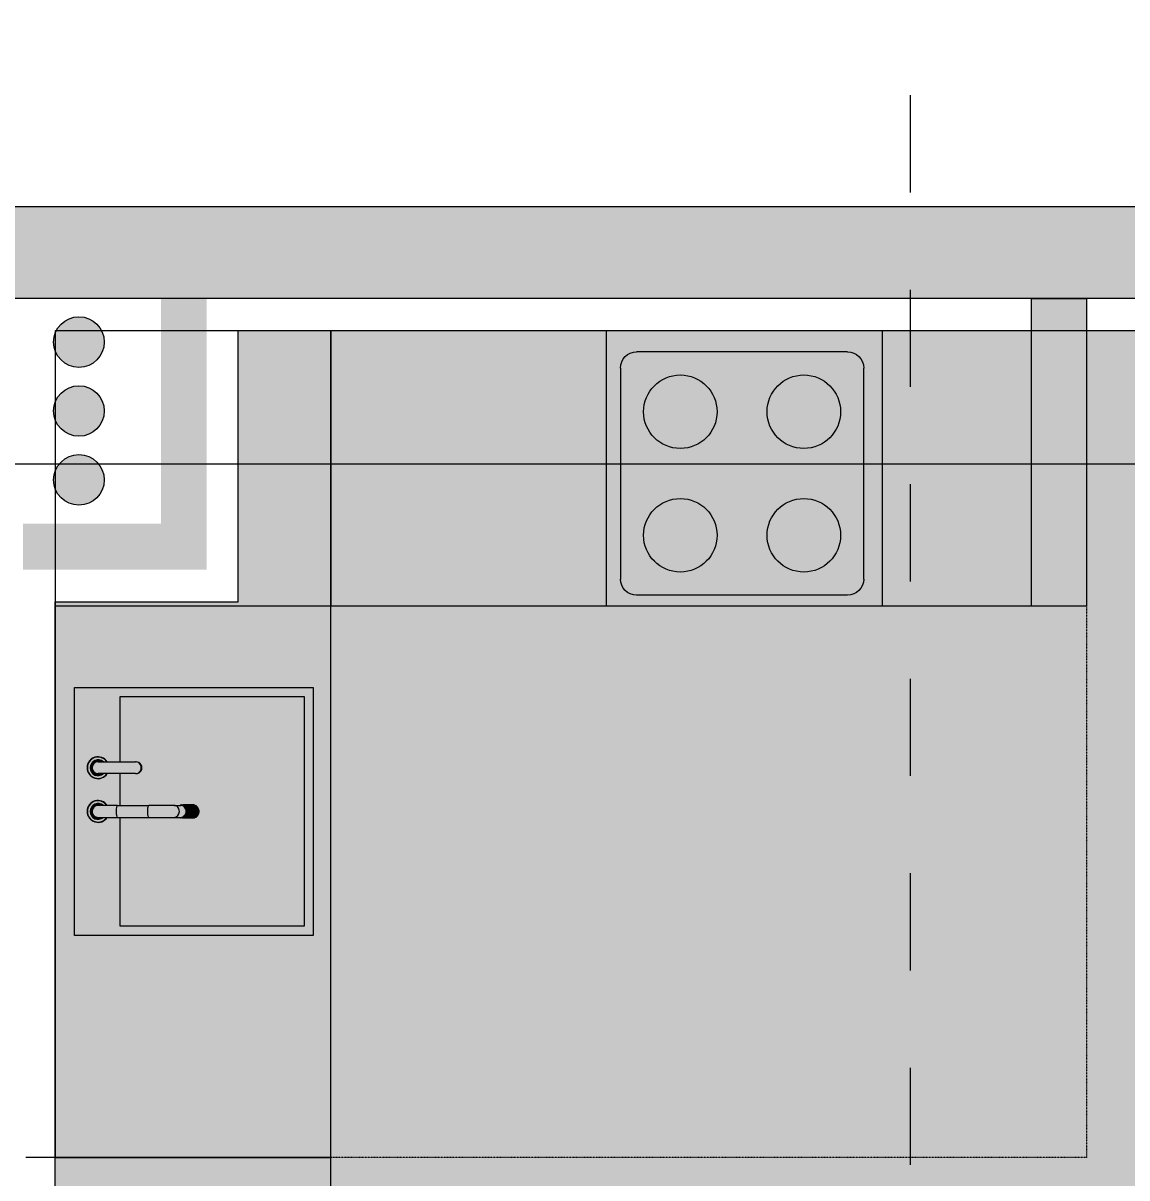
# Model space of a CAD drawing. Header units: millimetres. Extents: x 475206255 to 476720147, y 4620882299 to 4621447368.
# Drawn here: x 475243219 to 475245623, y 4621051872 to 4621054386 of the extents above; entities that cross this region are included whole.
import ezdxf

# ---------------------------------------------------------------- set-up
doc = ezdxf.new("R2010")
doc.units = ezdxf.units.MM
doc.header["$MEASUREMENT"] = 0
for name, pattern in [('ACAD_ISO02W100', [7.5, 6, -1.5]), ('dash fine 0_25', [0.5952, 0.2976, -0.2976]), ('Dashed', [423.333333, 211.666667, -211.666667])]:
    doc.linetypes.add(name, pattern=pattern)
for name, color, linetype, lineweight in [('2D Drafting - General_Pen_No__250_Pen_No__7_Pen_No__250', 7, 'Continuous', 0), ('2D Drafting - General_Pen_No__250_Pen_No__7_Pen_No__7', 7, 'Continuous', 0), ('G-Anno-Nplt_Pen_No__151', 151, 'Continuous', 0), ('G-Anno-Nplt_Pen_No__4', 7, 'Continuous', 0), ('New_--------AVEJI_MODZRAVI_Pen_No__7', 7, 'Continuous', 0), ('New_--------AVEJI_UDZRAVI_Pen_No__7', 7, 'Continuous', 0), ('New_0_Pen_No__7', 7, 'Continuous', 0), ('New_shenobebi_Pen_No__1', 1, 'Continuous', 0), ('shaxtebi da milebi_Pen_No__1_Pen_No__1_Pen_No__1', 1, 'Continuous', 0), ('shaxtebi da milebi_Pen_No__5_Pen_No__5_Pen_No__5', 5, 'Continuous', 0), ('zoma_Pen_No__142', 142, 'Continuous', 0), ('zoma_Pen_No__5_Pen_No__5', 5, 'Continuous', 0)]:
    doc.layers.add(name, color=color, linetype=linetype, lineweight=lineweight)
doc.layers.add('New_--aveji_Pen_No__251', color=7, linetype='Continuous', lineweight=0, true_color=0x656565)
doc.layers.add('shaxtebi da milebi_Pen_No__5_Pen_No__5_Pen_No__252', color=7, linetype='Continuous', lineweight=0, true_color=0x666666)
doc.layers.add('zoma', color=7, linetype='Continuous')
doc.styles.add('GENERATED_STYLE_2', font='arial.ttf')
doc.dimstyles.new('GENERATED_STYLE__3', dxfattribs={"dimtxt": 200, "dimasz": 64.421331, "dimexe": 0.18, "dimexo": 3, "dimgap": 0, "dimtad": 1, "dimtih": 1, "dimtoh": 1, "dimlfac": 0.001, "dimzin": 0, "dimdsep": 46, "dimtxsty": 'GENERATED_STYLE_2', "dimblk": 'ARROWHEAD_2', "dimblk1": 'ARROWHEAD_2', "dimblk2": 'ARROWHEAD_2', "dimcen": 0.09, "dimclrd": 142, "dimclre": 142, "dimclrt": 142, "dimadec": 0, "dimazin": 0, "dimtfac": 1, "dimtdec": 4, "dimtmove": 0, "dimatfit": 3, "dimfxl": 1, "dimtolj": 1, "dimtzin": 0, "dimarcsym": 0})
doc.dimstyles.new('GENERATED_STYLE__9', dxfattribs={"dimtxt": 200, "dimasz": 64.421331, "dimexe": 0.18, "dimexo": 3, "dimgap": 0, "dimtad": 1, "dimlfac": 0.001, "dimzin": 0, "dimdsep": 46, "dimtxsty": 'GENERATED_STYLE_2', "dimblk": 'ARROWHEAD_2', "dimblk1": 'ARROWHEAD_2', "dimblk2": 'ARROWHEAD_2', "dimcen": 0.09, "dimclrd": 142, "dimclre": 142, "dimclrt": 142, "dimadec": 0, "dimazin": 0, "dimtfac": 1, "dimtdec": 4, "dimtmove": 0, "dimatfit": 3, "dimfxl": 1, "dimtolj": 1, "dimtzin": 0, "dimarcsym": 0})

# ---------------------------------------------------------------- blocks, each defined once
blk = doc.blocks.new('*D1011', base_point=(475826095.8, 4621095193.2))
at = {"layer": 'zoma_Pen_No__142', "color": 142, "linetype": 'Continuous', "lineweight": 0, "transparency": 16777216}
for p, q in [((475298675.2, 4621061026.7), (475298675.2, 4621061068.1)), ((475298717.6, 4621061002.2), (475298632.8, 4621061051.2)), ((475298738.8, 4621061026.7), (475298611.6, 4621061026.7)), ((475298675.2, 4621045826.7), (475298675.2, 4621061026.7)), ((475298632.8, 4621045851.2), (475298717.6, 4621045802.2)), ((475298738.8, 4621045826.7), (475298611.6, 4621045826.7)), ((475298675.2, 4621045785.2), (475298675.2, 4621045826.7))]:
    blk.add_line(p, q, dxfattribs=at)
at = {"layer": 'zoma_Pen_No__142', "color": 142, "lineweight": 0, "transparency": 16777216, "insert": (475298635.2, 4621053083.5), "char_height": 200, "attachment_point": 7, "rotation": 90, "style": 'GENERATED_STYLE_2'}
blk.add_mtext('\\A1;{\\pql;\\fArial|b0|i0|c204|p0;\\W1.000000;15.20}', dxfattribs=at)
blk = doc.blocks.new('ARROWHEAD_2')
at = {"color": 0, "linetype": 'Continuous', "lineweight": 0}
for p, q in [((-0.378, -0.655), (0.378, 0.655)), ((0, 0), (-1, 0))]:
    blk.add_line(p, q, dxfattribs=at)
blk = doc.blocks.new('*D1015', base_point=(475826095.8, 4621095193.2))
at = {"layer": 'zoma_Pen_No__142', "color": 142, "linetype": 'Continuous', "lineweight": 0, "transparency": 16777216}
for p, q in [((475297843.7, 4621053251.2), (475297928.4, 4621053202.2)), ((475297949.6, 4621053226.7), (475297822.5, 4621053226.7)), ((475297886.1, 4621050626.7), (475297886.1, 4621053226.7)), ((475297843.7, 4621050651.2), (475297928.4, 4621050602.2)), ((475297949.6, 4621050626.7), (475297822.5, 4621050626.7))]:
    blk.add_line(p, q, dxfattribs=at)
at = {"layer": 'zoma_Pen_No__142', "color": 142, "lineweight": 0, "transparency": 16777216, "char_height": 200, "attachment_point": 7, "rotation": 90, "style": 'GENERATED_STYLE_2'}
for s, insert in [('\\A1;{\\pql;\\fArial|b0|i0|c204|p0;\\W1.000000;0.40}', (475297846.1, 4621052668.4)), ('\\A1;{\\pql;\\fArial|b0|i0|c204|p0;\\W1.000000;2.60}', (475297846.1, 4621051659.8))]:
    blk.add_mtext(s, dxfattribs=dict(at, insert=insert))
blk = doc.blocks.new('*D1016', base_point=(475826095.8, 4621095193.2))
at = {"layer": 'zoma_Pen_No__142', "color": 142, "linetype": 'Continuous', "lineweight": 0, "transparency": 16777216}
for p, q in [((475297843.7, 4621053651.2), (475297928.4, 4621053602.2)), ((475297949.6, 4621053626.7), (475297822.5, 4621053626.7)), ((475297886.1, 4621053226.7), (475297886.1, 4621053626.7)), ((475297843.7, 4621053251.2), (475297928.4, 4621053202.2)), ((475297949.6, 4621053226.7), (475297822.5, 4621053226.7))]:
    blk.add_line(p, q, dxfattribs=at)
blk = doc.blocks.new('*D1017', base_point=(475826095.8, 4621095193.2))
at = {"layer": 'zoma_Pen_No__142', "color": 142, "linetype": 'Continuous', "lineweight": 0, "transparency": 16777216}
for p, q in [((475297843.7, 4621054251.2), (475297928.4, 4621054202.2)), ((475297949.6, 4621054226.7), (475297822.5, 4621054226.7)), ((475297886.1, 4621053626.7), (475297886.1, 4621054226.7)), ((475297843.7, 4621053651.2), (475297928.4, 4621053602.2)), ((475297949.6, 4621053626.7), (475297822.5, 4621053626.7))]:
    blk.add_line(p, q, dxfattribs=at)
at = {"layer": 'zoma_Pen_No__142', "color": 142, "lineweight": 0, "transparency": 16777216, "insert": (475297846.1, 4621053659.8), "char_height": 200, "attachment_point": 7, "rotation": 90, "style": 'GENERATED_STYLE_2'}
blk.add_mtext('\\A1;{\\pql;\\fArial|b0|i0|c204|p0;\\W1.000000;0.60}', dxfattribs=at)
blk = doc.blocks.new('*D1018', base_point=(475826095.8, 4621095193.2))
at = {"layer": 'zoma_Pen_No__142', "color": 142, "linetype": 'Continuous', "lineweight": 0, "transparency": 16777216}
for p, q in [((475297843.7, 4621055851.2), (475297928.4, 4621055802.2)), ((475297949.6, 4621055826.7), (475297822.5, 4621055826.7)), ((475297886.1, 4621054226.7), (475297886.1, 4621055826.7)), ((475297843.7, 4621054251.2), (475297928.4, 4621054202.2)), ((475297949.6, 4621054226.7), (475297822.5, 4621054226.7))]:
    blk.add_line(p, q, dxfattribs=at)
at = {"layer": 'zoma_Pen_No__142', "color": 142, "lineweight": 0, "transparency": 16777216, "insert": (475297846.1, 4621054759.8), "char_height": 200, "attachment_point": 7, "rotation": 90, "style": 'GENERATED_STYLE_2'}
blk.add_mtext('\\A1;{\\pql;\\fArial|b0|i0|c204|p0;\\W1.000000;1.60}', dxfattribs=at)
blk = doc.blocks.new('*D1218', base_point=(475826095.8, 4621095193.2))
at = {"layer": 'zoma_Pen_No__142', "color": 142, "linetype": 'Continuous', "lineweight": 0, "transparency": 16777216}
for p, q in [((475240519.4, 4621061979.3), (475240519.4, 4621062106.5)), ((475247019.4, 4621061979.3), (475247019.4, 4621062106.5)), ((475240543.8, 4621062085.3), (475240494.9, 4621062000.5)), ((475247043.8, 4621062085.3), (475246994.9, 4621062000.5)), ((475240519.4, 4621062042.9), (475247019.4, 4621062042.9))]:
    blk.add_line(p, q, dxfattribs=at)
at = {"layer": 'zoma_Pen_No__142', "color": 142, "lineweight": 0, "transparency": 16777216, "char_height": 200, "attachment_point": 7, "style": 'GENERATED_STYLE_2'}
for s, insert in [('\\A1;{\\pql;\\fArial|b0|i0|c204|p0;\\W1.000000;6.50}', (475243502.4, 4621062082.9)), ('\\A1;{\\pql;\\fArial|b0|i0|c204|p0;\\W1.000000;0.40}', (475246461, 4621062082.9))]:
    blk.add_mtext(s, dxfattribs=dict(at, insert=insert))
blk = doc.blocks.new('*D1276', base_point=(475826095.8, 4621095193.2))
at = {"layer": 'zoma_Pen_No__142', "color": 142, "linetype": 'Continuous', "lineweight": 0, "transparency": 16777216}
for p, q in [((475240519.4, 4621111169.1), (475240519.4, 4621111296.2)), ((475247019.4, 4621111169.1), (475247019.4, 4621111296.2)), ((475240543.8, 4621111275), (475240494.9, 4621111190.3)), ((475247043.8, 4621111275), (475246994.9, 4621111190.3)), ((475240519.4, 4621111232.6), (475247019.4, 4621111232.6))]:
    blk.add_line(p, q, dxfattribs=at)
at = {"layer": 'zoma_Pen_No__142', "color": 142, "lineweight": 0, "transparency": 16777216, "char_height": 200, "attachment_point": 7, "style": 'GENERATED_STYLE_2'}
for s, insert in [('\\A1;{\\pql;\\fArial|b0|i0|c204|p0;\\W1.000000;6.50}', (475243502.4, 4621111272.6)), ('\\A1;{\\pql;\\fArial|b0|i0|c204|p0;\\W1.000000;0.40}', (475246461, 4621111272.6))]:
    blk.add_mtext(s, dxfattribs=dict(at, insert=insert))
blk = doc.blocks.new('*D1300', base_point=(475826095.8, 4621095193.2))
at = {"layer": 'zoma_Pen_No__142', "color": 142, "linetype": 'Continuous', "lineweight": 0, "transparency": 16777216}
for p, q in [((475240543.8, 4621092730.1), (475240494.9, 4621092645.3)), ((475240519.4, 4621092624.1), (475240519.4, 4621092751.3)), ((475247043.8, 4621092730.1), (475246994.9, 4621092645.3)), ((475247019.4, 4621092624.1), (475247019.4, 4621092751.3)), ((475240519.4, 4621092687.7), (475247019.4, 4621092687.7))]:
    blk.add_line(p, q, dxfattribs=at)
at = {"layer": 'zoma_Pen_No__142', "color": 142, "lineweight": 0, "transparency": 16777216, "char_height": 200, "attachment_point": 7, "style": 'GENERATED_STYLE_2'}
for s, insert in [('\\A1;{\\pql;\\fArial|b0|i0|c204|p0;\\W1.000000;6.50}', (475243502.4, 4621092727.7)), ('\\A1;{\\pql;\\fArial|b0|i0|c204|p0;\\W1.000000;0.40}', (475246461, 4621092727.7))]:
    blk.add_mtext(s, dxfattribs=dict(at, insert=insert))
blk = doc.blocks.new('*D1334', base_point=(475826095.8, 4621095193.2))
at = {"layer": 'zoma_Pen_No__142', "color": 142, "linetype": 'Continuous', "lineweight": 0, "transparency": 16777216}
for p, q in [((475240519.4, 4621160358.8), (475240519.4, 4621160486)), ((475247019.4, 4621160358.8), (475247019.4, 4621160486)), ((475240543.8, 4621160464.8), (475240494.9, 4621160380)), ((475247043.8, 4621160464.8), (475246994.9, 4621160380)), ((475240519.4, 4621160422.4), (475247019.4, 4621160422.4))]:
    blk.add_line(p, q, dxfattribs=at)
at = {"layer": 'zoma_Pen_No__142', "color": 142, "lineweight": 0, "transparency": 16777216, "char_height": 200, "attachment_point": 7, "style": 'GENERATED_STYLE_2'}
for s, insert in [('\\A1;{\\pql;\\fArial|b0|i0|c204|p0;\\W1.000000;6.50}', (475243502.4, 4621160462.4)), ('\\A1;{\\pql;\\fArial|b0|i0|c204|p0;\\W1.000000;0.40}', (475246461, 4621160462.4))]:
    blk.add_mtext(s, dxfattribs=dict(at, insert=insert))
blk = doc.blocks.new('*D1358', base_point=(475826095.8, 4621095193.2))
at = {"layer": 'zoma_Pen_No__142', "color": 142, "linetype": 'Continuous', "lineweight": 0, "transparency": 16777216}
for p, q in [((475240543.8, 4621141919.8), (475240494.9, 4621141835.1)), ((475240519.4, 4621141813.9), (475240519.4, 4621141941)), ((475247043.8, 4621141919.8), (475246994.9, 4621141835.1)), ((475247019.4, 4621141813.9), (475247019.4, 4621141941)), ((475240519.4, 4621141877.4), (475247019.4, 4621141877.4))]:
    blk.add_line(p, q, dxfattribs=at)
at = {"layer": 'zoma_Pen_No__142', "color": 142, "lineweight": 0, "transparency": 16777216, "char_height": 200, "attachment_point": 7, "style": 'GENERATED_STYLE_2'}
for s, insert in [('\\A1;{\\pql;\\fArial|b0|i0|c204|p0;\\W1.000000;6.50}', (475243502.4, 4621141917.4)), ('\\A1;{\\pql;\\fArial|b0|i0|c204|p0;\\W1.000000;0.40}', (475246461, 4621141917.4))]:
    blk.add_mtext(s, dxfattribs=dict(at, insert=insert))
blk = doc.blocks.new('*D1393', base_point=(475826095.8, 4621095193.2))
at = {"layer": 'zoma_Pen_No__142', "color": 142, "linetype": 'Continuous', "lineweight": 0, "transparency": 16777216}
for p, q in [((475240519.4, 4621209735.5), (475240519.4, 4621209862.6)), ((475247019.4, 4621209735.5), (475247019.4, 4621209862.6)), ((475240543.8, 4621209841.4), (475240494.9, 4621209756.6)), ((475247043.8, 4621209841.4), (475246994.9, 4621209756.6)), ((475240519.4, 4621209799), (475247019.4, 4621209799))]:
    blk.add_line(p, q, dxfattribs=at)
at = {"layer": 'zoma_Pen_No__142', "color": 142, "lineweight": 0, "transparency": 16777216, "char_height": 200, "attachment_point": 7, "style": 'GENERATED_STYLE_2'}
for s, insert in [('\\A1;{\\pql;\\fArial|b0|i0|c204|p0;\\W1.000000;6.50}', (475243502.4, 4621209839)), ('\\A1;{\\pql;\\fArial|b0|i0|c204|p0;\\W1.000000;0.40}', (475246461, 4621209839))]:
    blk.add_mtext(s, dxfattribs=dict(at, insert=insert))
blk = doc.blocks.new('*D1417', base_point=(475826095.8, 4621095193.2))
at = {"layer": 'zoma_Pen_No__142', "color": 142, "linetype": 'Continuous', "lineweight": 0, "transparency": 16777216}
for p, q in [((475240519.4, 4621191190.5), (475240519.4, 4621191317.7)), ((475247019.4, 4621191190.5), (475247019.4, 4621191317.7)), ((475240543.8, 4621191296.5), (475240494.9, 4621191211.7)), ((475247043.8, 4621191296.5), (475246994.9, 4621191211.7)), ((475240519.4, 4621191254.1), (475247019.4, 4621191254.1))]:
    blk.add_line(p, q, dxfattribs=at)
at = {"layer": 'zoma_Pen_No__142', "color": 142, "lineweight": 0, "transparency": 16777216, "char_height": 200, "attachment_point": 7, "style": 'GENERATED_STYLE_2'}
for s, insert in [('\\A1;{\\pql;\\fArial|b0|i0|c204|p0;\\W1.000000;6.50}', (475243502.4, 4621191294.1)), ('\\A1;{\\pql;\\fArial|b0|i0|c204|p0;\\W1.000000;0.40}', (475246461, 4621191294.1))]:
    blk.add_mtext(s, dxfattribs=dict(at, insert=insert))
blk = doc.blocks.new('*D1451', base_point=(475826095.8, 4621095193.2))
at = {"layer": 'zoma_Pen_No__142', "color": 142, "linetype": 'Continuous', "lineweight": 0, "transparency": 16777216}
for p, q in [((475240519.4, 4621258925.2), (475240519.4, 4621259052.4)), ((475247019.4, 4621258925.2), (475247019.4, 4621259052.4)), ((475240543.8, 4621259031.2), (475240494.9, 4621258946.4)), ((475247043.8, 4621259031.2), (475246994.9, 4621258946.4)), ((475240519.4, 4621258988.8), (475247019.4, 4621258988.8))]:
    blk.add_line(p, q, dxfattribs=at)
at = {"layer": 'zoma_Pen_No__142', "color": 142, "lineweight": 0, "transparency": 16777216, "char_height": 200, "attachment_point": 7, "style": 'GENERATED_STYLE_2'}
for s, insert in [('\\A1;{\\pql;\\fArial|b0|i0|c204|p0;\\W1.000000;6.50}', (475243502.4, 4621259028.8)), ('\\A1;{\\pql;\\fArial|b0|i0|c204|p0;\\W1.000000;0.40}', (475246461, 4621259028.8))]:
    blk.add_mtext(s, dxfattribs=dict(at, insert=insert))
blk = doc.blocks.new('*D1475', base_point=(475826095.8, 4621095193.2))
at = {"layer": 'zoma_Pen_No__142', "color": 142, "linetype": 'Continuous', "lineweight": 0, "transparency": 16777216}
for p, q in [((475240519.4, 4621240380.3), (475240519.4, 4621240507.4)), ((475247019.4, 4621240380.3), (475247019.4, 4621240507.4)), ((475240543.8, 4621240486.2), (475240494.9, 4621240401.5)), ((475247043.8, 4621240486.2), (475246994.9, 4621240401.5)), ((475240519.4, 4621240443.8), (475247019.4, 4621240443.8))]:
    blk.add_line(p, q, dxfattribs=at)
at = {"layer": 'zoma_Pen_No__142', "color": 142, "lineweight": 0, "transparency": 16777216, "char_height": 200, "attachment_point": 7, "style": 'GENERATED_STYLE_2'}
for s, insert in [('\\A1;{\\pql;\\fArial|b0|i0|c204|p0;\\W1.000000;6.50}', (475243502.4, 4621240483.8)), ('\\A1;{\\pql;\\fArial|b0|i0|c204|p0;\\W1.000000;0.40}', (475246461, 4621240483.8))]:
    blk.add_mtext(s, dxfattribs=dict(at, insert=insert))

msp = doc.modelspace()

# ---------------------------------------------------------------- hatches: boundary and pattern name
at = {"layer": '2D Drafting - General_Pen_No__250_Pen_No__7_Pen_No__7', "linetype": 'Continuous', "lineweight": 0}
for points in [[(475241934.767, 4621053986.621), (475245819.376, 4621053986.621), (475245819.376, 4621053786.621), (475241934.767, 4621053786.621)], [(475243219.376, 4621053296.621), (475243219.376, 4621053196.433), (475243619.376, 4621053196.433), (475243619.376, 4621053786.621), (475243519.376, 4621053786.621), (475243519.376, 4621053296.621)], [(475245414.785, 4621053116.621), (475245414.785, 4621053786.621), (475245534.785, 4621053786.621), (475245534.785, 4621053116.621)]]:
    msp.add_hatch(color=7, dxfattribs=at).paths.add_polyline_path(points)
at = {"layer": 'G-Anno-Nplt_Pen_No__151', "linetype": 'Continuous', "lineweight": 0, "true_color": 0x1f2f3f}
msp.add_hatch(color=169, dxfattribs=at).paths.add_polyline_path([(475243687.465, 4621053126.433), (475243687.465, 4621053716.621), (475246949.376, 4621053716.621), (475246949.376, 4621053031.696), (475247869.524, 4621053031.696), (475247869.524, 4621053101.696), (475248929.188, 4621053101.696), (475248929.188, 4621052701.696), (475249519.376, 4621052701.696), (475249519.376, 4621050649.782), (475249449.376, 4621050649.782), (475249449.376, 4621046096.703), (475247489.376, 4621046096.703), (475247489.376, 4621046296.696), (475246949.376, 4621046296.696), (475246949.376, 4621046096.703), (475243289.376, 4621046096.703), (475243289.376, 4621053126.433)])
at = {"layer": 'shaxtebi da milebi_Pen_No__1_Pen_No__1_Pen_No__1', "linetype": 'Continuous', "lineweight": 0}
msp.add_hatch(color=1, dxfattribs=at).paths.add_polyline_path([(475243340.919, 4621053636.621, 1), (475243340.919, 4621053746.621, 1)])
at = {"layer": 'shaxtebi da milebi_Pen_No__5_Pen_No__5_Pen_No__252', "linetype": 'Continuous', "lineweight": 0, "true_color": 0x666666}
msp.add_hatch(color=251, dxfattribs=at).paths.add_polyline_path([(475243340.919, 4621053336.621, -1), (475243340.919, 4621053446.621, -1)])
at = {"layer": 'shaxtebi da milebi_Pen_No__5_Pen_No__5_Pen_No__5', "linetype": 'Continuous', "lineweight": 0}
msp.add_hatch(color=5, dxfattribs=at).paths.add_polyline_path([(475243340.919, 4621053596.621, -1), (475243340.919, 4621053486.621, -1)])

# ---------------------------------------------------------------- linework, layer by layer
at = {"layer": '2D Drafting - General_Pen_No__250_Pen_No__7_Pen_No__250', "color": 7, "linetype": 'Continuous', "lineweight": 0, "flags": 128}
msp.add_lwpolyline([(475245414.785, 4621053116.621), (475245414.785, 4621053786.621), (475245534.785, 4621053786.621), (475245534.785, 4621053116.621)], close=True, dxfattribs=at)
at = {"layer": '2D Drafting - General_Pen_No__250_Pen_No__7_Pen_No__7', "color": 7, "linetype": 'Continuous', "lineweight": 0, "flags": 128}
msp.add_lwpolyline([(475241934.767, 4621053986.621), (475245819.376, 4621053986.621), (475245819.376, 4621053786.621), (475241934.767, 4621053786.621)], close=True, dxfattribs=at)
at = {"layer": 'G-Anno-Nplt_Pen_No__4', "color": 7, "linetype": 'Continuous', "lineweight": 0, "flags": 128}
msp.add_lwpolyline([(475243687.465, 4621053126.433), (475243687.465, 4621053716.621), (475246949.376, 4621053716.621), (475246949.376, 4621053031.696), (475247869.524, 4621053031.696), (475247869.524, 4621053101.696), (475248929.188, 4621053101.696), (475248929.188, 4621052701.696), (475249519.376, 4621052701.696), (475249519.376, 4621050649.782), (475249449.376, 4621050649.782), (475249449.376, 4621046096.703), (475247489.376, 4621046096.703), (475247489.376, 4621046296.696), (475246949.376, 4621046296.696), (475246949.376, 4621046096.703), (475243289.376, 4621046096.703), (475243289.376, 4621053126.433)], close=True, dxfattribs=at)
at = {"layer": 'New_--------AVEJI_MODZRAVI_Pen_No__7', "color": 7, "linetype": 'dash fine 0_25', "lineweight": 0}
msp.add_lwpolyline([(475245534.785, 4621053116.621), (475245534.786, 4621051916.621), (475243439.077, 4621051916.621)], dxfattribs=at)
at = {"layer": 'New_--------AVEJI_UDZRAVI_Pen_No__7', "color": 7, "linetype": 'Continuous', "lineweight": 0}
for p, q in [((475245014.358, 4621053670.33), (475244555.09, 4621053670.33)), ((475244519.882, 4621053635.156), (475244519.881, 4621053175.888)), ((475245049.532, 4621053175.888), (475245049.533, 4621053635.156)), ((475245014.358, 4621053140.714), (475244555.09, 4621053140.714)), ((475243889.375, 4621053116.621), (475243289.375, 4621053116.621))]:
    msp.add_line(p, q, dxfattribs=at)
for points in [[(475243889.374, 4621053116.621), (475243289.835, 4621053116.621), (475243289.835, 4621053716.621), (475243889.374, 4621053716.621)], [(475243889.374, 4621053116.621), (475243889.374, 4621053716.621), (475245534.785, 4621053716.621), (475245534.785, 4621053116.621)], [(475245089.374, 4621053716.621), (475245089.374, 4621053116.621), (475244489.374, 4621053116.621), (475244489.374, 4621053716.621)]]:
    msp.add_lwpolyline(points, close=True, dxfattribs=at)
msp.add_lwpolyline([(475243289.376, 4621053116.621), (475243289.376, 4621051916.621), (475243889.376, 4621051916.621), (475243889.376, 4621053116.621)], dxfattribs=at)
for centre in [(475244650.264, 4621053539.982), (475244919.15, 4621053539.982), (475244650.264, 4621053271.062), (475244919.15, 4621053271.062)]:
    msp.add_circle(centre, 80, dxfattribs=at)
for points in [[(475244519.881, 4621053635.156), (475244519.881, 4621053654.586), (475244535.66, 4621053670.33), (475244555.056, 4621053670.33)], [(475245014.358, 4621053670.33), (475245033.789, 4621053670.33), (475245049.533, 4621053654.586), (475245049.533, 4621053635.156)], [(475244555.09, 4621053140.714), (475244535.66, 4621053140.714), (475244519.881, 4621053156.458), (475244519.881, 4621053175.888)], [(475245049.532, 4621053175.888), (475245049.532, 4621053156.458), (475245033.788, 4621053140.713), (475245014.358, 4621053140.713)]]:
    msp.add_open_spline(points, degree=3, dxfattribs=at)
at = {"layer": 'New_--aveji_Pen_No__251', "color": 251, "linetype": 'Continuous', "lineweight": 0, "true_color": 0x656565}
for p, q in [((475243382.508, 4621052777.987), (475243463.974, 4621052777.987)), ((475243465.398, 4621052777.987), (475243463.974, 4621052777.987)), ((475243463.974, 4621052752.228), (475243382.508, 4621052752.228)), ((475243430.944, 4621052682.916), (475243430.944, 4621052752.228)), ((475243463.974, 4621052752.228), (475243465.398, 4621052752.228)), ((475243424.979, 4621052682.916), (475243382.508, 4621052682.916)), ((475243424.979, 4621052682.916), (475243493.02, 4621052682.916)), ((475243548.141, 4621052682.916), (475243493.02, 4621052682.916)), ((475243548.141, 4621052682.916), (475243562.861, 4621052682.916)), ((475243563.581, 4621052684.242), (475243587.544, 4621052684.242)), ((475243591.371, 4621052684.241), (475243567.408, 4621052684.241)), ((475243568.564, 4621052683.983), (475243592.527, 4621052683.983)), ((475243596.063, 4621052682.336), (475243572.099, 4621052682.336)), ((475243598.256, 4621052679.029), (475243572.605, 4621052679.029)), ((475243573.079, 4621052681.6), (475243597.042, 4621052681.6)), ((475243600.709, 4621052674.903), (475243575.058, 4621052674.903)), ((475243600.709, 4621052665.17), (475243575.058, 4621052665.17)), ((475243575.783, 4621052661.511), (475243599.746, 4621052661.511)), ((475243599.748, 4621052678.559), (475243575.785, 4621052678.559)), ((475243601.571, 4621052670.037), (475243575.92, 4621052670.037)), ((475243600.401, 4621052662.614), (475243576.433, 4621052662.614)), ((475243600.401, 4621052662.612), (475243576.438, 4621052662.612)), ((475243576.44, 4621052677.458), (475243600.403, 4621052677.458)), ((475243577.903, 4621052666.586), (475243601.866, 4621052666.586)), ((475243601.867, 4621052673.484), (475243577.904, 4621052673.484)), ((475243602.096, 4621052667.884), (475243578.133, 4621052667.884)), ((475243578.134, 4621052672.185), (475243602.097, 4621052672.185)), ((475243382.508, 4621052657.157), (475243424.979, 4621052657.157)), ((475243424.979, 4621052657.157), (475243493.02, 4621052657.157)), ((475243493.02, 4621052657.157), (475243548.141, 4621052657.157)), ((475243548.141, 4621052657.157), (475243562.861, 4621052657.157)), ((475243567.396, 4621052655.836), (475243563.575, 4621052655.836)), ((475243567.404, 4621052655.832), (475243563.577, 4621052655.832)), ((475243567.405, 4621052655.831), (475243591.368, 4621052655.831)), ((475243592.525, 4621052656.093), (475243568.557, 4621052656.093)), ((475243592.524, 4621052656.09), (475243568.561, 4621052656.09)), ((475243572.097, 4621052657.735), (475243596.06, 4621052657.735)), ((475243598.256, 4621052661.044), (475243572.605, 4621052661.044)), ((475243597.04, 4621052658.473), (475243573.072, 4621052658.473)), ((475243597.04, 4621052658.471), (475243573.077, 4621052658.471))]:
    msp.add_line(p, q, dxfattribs=at)
at = {"layer": 'New_--aveji_Pen_No__251', "color": 251, "linetype": 'ACAD_ISO02W100', "lineweight": 0, "true_color": 0x656565}
for points in [[(475243889.374, 4621053116.621), (475243889.374, 4621053716.621)], [(475244489.374, 4621053116.621), (475244489.374, 4621053716.621)]]:
    msp.add_lwpolyline(points, dxfattribs=at)
at = {"layer": 'New_--aveji_Pen_No__251', "color": 251, "linetype": 'Continuous', "lineweight": 0, "true_color": 0x656565}
msp.add_lwpolyline([(475243331.208, 4621052940.113), (475243851.208, 4621052940.113), (475243851.208, 4621052399.998), (475243331.208, 4621052399.998)], close=True, dxfattribs=at)
msp.add_lwpolyline([(475243430.944, 4621052777.987), (475243430.944, 4621052920.113), (475243831.208, 4621052920.113), (475243831.208, 4621052419.998), (475243430.944, 4621052419.998), (475243430.944, 4621052657.157)], dxfattribs=at)
for centre, radius, start, end in [((475243382.508, 4621052765.107), 23.813, 32.7419, 180.000036), ((475243382.508, 4621052765.107), 23.805, 32.755126, 180.000036), ((475243382.508, 4621052765.107), 23.778, 32.796767, 180.000036), ((475243382.508, 4621052765.107), 23.724, 32.880392, 180.000036), ((475243382.508, 4621052765.107), 23.635, 33.020147, 180.000036), ((475243382.508, 4621052765.107), 23.146, 33.811233, 180.000036), ((475243382.508, 4621052765.107), 23.813, 180.000036, 327.258173), ((475243382.508, 4621052765.107), 23.805, 180.000036, 327.244947), ((475243382.508, 4621052765.107), 23.778, 180.000036, 327.203306), ((475243382.508, 4621052765.107), 23.724, 180.000036, 327.119681), ((475243382.508, 4621052765.107), 23.635, 180.000037, 326.979925), ((475243382.508, 4621052765.107), 23.146, 180.000036, 326.18884), ((475243382.508, 4621052765.107), 17.327, 48.016944, 180.000037), ((475243382.508, 4621052765.107), 17.327, 180.000036, 311.983129), ((475243382.508, 4621052765.107), 16.761, 50.211112, 180.000037), ((475243382.508, 4621052765.107), 16.761, 180.000035, 309.788961), ((475243382.508, 4621052765.107), 16.55, 51.097205, 180.000036), ((475243382.508, 4621052765.107), 16.55, 180.000037, 308.902866), ((475243382.508, 4621052765.107), 16.328, 52.073624, 180.000036), ((475243382.508, 4621052765.107), 16.328, 180.000037, 307.926447), ((475243382.508, 4621052765.107), 15.483, 56.287778, 180.000036), ((475243382.508, 4621052765.107), 15.483, 180.000036, 303.712295), ((475243382.508, 4621052765.107), 13.402, 73.949144, 180.000036), ((475243382.508, 4621052765.107), 13.402, 180.000036, 286.05093), ((475243382.508, 4621052765.107), 12.88, 90.000037, 270.000037), ((475243382.508, 4621052670.036), 23.813, 32.7419, 180.000036), ((475243382.508, 4621052670.036), 23.805, 32.755126, 180.000036), ((475243382.508, 4621052670.036), 23.778, 32.796767, 180.000036), ((475243382.508, 4621052670.036), 23.724, 32.880392, 180.000036), ((475243382.508, 4621052670.036), 23.635, 33.020148, 180.000036), ((475243382.508, 4621052670.036), 23.146, 33.811233, 180.000036), ((475243382.508, 4621052670.036), 17.327, 48.016945, 180.000037), ((475243382.508, 4621052670.036), 16.761, 50.211112, 180.000037), ((475243382.508, 4621052670.036), 23.813, 180.000036, 327.258173), ((475243382.508, 4621052670.036), 23.805, 180.000036, 327.244947), ((475243382.508, 4621052670.036), 23.778, 180.000036, 327.203306), ((475243382.508, 4621052670.036), 23.724, 180.000036, 327.119682), ((475243382.508, 4621052670.036), 23.635, 180.000036, 326.979926), ((475243382.508, 4621052670.036), 23.146, 180.000036, 326.18884), ((475243382.508, 4621052670.036), 17.327, 180.000035, 311.983128), ((475243382.508, 4621052670.036), 16.761, 180.000036, 309.788961), ((475243382.508, 4621052670.036), 16.55, 51.097205, 180.000036), ((475243382.508, 4621052670.036), 16.55, 180.000036, 308.902868), ((475243382.508, 4621052670.036), 16.328, 52.073624, 180.000036), ((475243382.508, 4621052670.036), 16.328, 180.000037, 307.926447), ((475243382.508, 4621052670.036), 15.483, 56.287778, 180.000036), ((475243382.508, 4621052670.036), 15.483, 180.000035, 303.712297), ((475243382.508, 4621052670.036), 13.402, 73.949144, 180.000036), ((475243382.508, 4621052670.036), 13.402, 180.000036, 286.05093), ((475243382.508, 4621052670.036), 12.88, 90.000037, 180.000035), ((475243382.508, 4621052670.036), 12.88, 180.000037, 270.000037)]:
    msp.add_arc(centre, radius, start, end, dxfattribs=at)
for centre, major_axis, ratio, start_param, end_param in [((475243463.974, 4621052765.107), (0, 12.88), 0.98480799, 3.14159259, 6.28318532), ((475243465.398, 4621052765.107), (0, 12.88), 0.98480506, 3.14159251, 6.28318517), ((475243424.979, 4621052670.036), (0, 12.88), 0.23905575, 0.00000006, 1.57079633), ((475243424.979, 4621052670.036), (0, 12.88), 0.23905575, 1.57079633, 3.14159271), ((475243493.02, 4621052670.037), (0, 12.88), 0.23905575, 6.28318507, 7.85398163), ((475243493.02, 4621052670.037), (0, 12.88), 0.23905575, 1.57079633, 3.14159271), ((475243548.141, 4621052670.037), (0, 12.88), 0.88988826, 4.71238898, 6.28318531), ((475243548.141, 4621052670.037), (0, 12.88), 0.88988826, 3.14159267, 4.71238898), ((475243564.903, 4621052670.037), (0, 13.515), 0.88988826, 0.08069143, 0.30793908), ((475243565.493, 4621052670.037), (0, 14.367), 0.88988826, 0.15012236, 0.24232781), ((475243562.861, 4621052670.037), (0, 12.88), 0.88988826, 4.71238898, 6.28318531), ((475243562.861, 4621052670.037), (0, 12.88), 0.88988826, 3.14159259, 4.71238898), ((475243564.686, 4621052670.037), (0, 12.82), 0.88988826, 0.01153518, 0.05090817), ((475243564.686, 4621052670.037), (0, 12.82), 0.88988826, 5.90202136, 6.27159918), ((475243564.903, 4621052670.037), (0, 13.515), 0.88988826, 5.97117764, 6.20216828), ((475243565.493, 4621052670.037), (0, 14.367), 0.88988826, 6.04060858, 6.13281399), ((475243564.686, 4621052670.037), (0, 12.82), 0.88988826, 5.50932229, 5.87890013), ((475243564.903, 4621052670.037), (0, 13.515), 0.88988826, 5.57847855, 5.80946922), ((475243565.493, 4621052670.037), (0, 14.367), 0.88988826, 5.64790952, 5.74011495), ((475243564.686, 4621052670.037), (0, 12.82), 0.88988826, 3.93852589, 4.30810372), ((475243564.686, 4621052670.037), (0, 12.82), 0.88988826, 5.1166232, 5.48620103), ((475243564.903, 4621052670.037), (0, 13.515), 0.88988826, 4.00768224, 4.23867289), ((475243564.903, 4621052670.037), (0, 13.515), 0.88988826, 5.18577946, 5.41677015), ((475243564.686, 4621052670.037), (0, 12.82), 0.88988826, 4.72392409, 5.0935019), ((475243564.686, 4621052670.037), (0, 12.82), 0.88988826, 4.331225, 4.70080283), ((475243565.493, 4621052670.037), (0, 14.367), 0.88988826, 4.0771132, 4.16931861), ((475243565.493, 4621052670.037), (0, 14.367), 0.88988826, 5.25521041, 5.34741586), ((475243564.903, 4621052670.037), (0, 13.515), 0.88988826, 4.40038131, 4.63137199), ((475243564.903, 4621052670.037), (0, 13.515), 0.88988826, 4.79308039, 5.02407106), ((475243565.493, 4621052670.037), (0, 14.367), 0.88988826, 4.46981226, 4.5620177), ((475243565.493, 4621052670.037), (0, 14.367), 0.88988826, 4.86251133, 4.95471677), ((475243589.456, 4621052670.037), (0, 14.367), 0.88988826, 6.04060858, 6.13281406), ((475243589.456, 4621052670.037), (0, 14.367), 0.88988826, 5.64790952, 5.74011495), ((475243592.086, 4621052670.037), (0, 11.65), 0.88988826, 5.57467637, 5.66419212), ((475243589.456, 4621052670.037), (0, 14.367), 0.88988826, 4.07711315, 4.16931861), ((475243589.456, 4621052670.037), (0, 14.367), 0.88988826, 5.25521041, 5.34741586), ((475243592.086, 4621052670.037), (0, 11.65), 0.88988826, 4.10641306, 5.31802189), ((475243589.456, 4621052670.037), (0, 14.367), 0.88988826, 4.46981225, 4.5620177), ((475243589.456, 4621052670.037), (0, 14.367), 0.88988826, 4.86251134, 4.95471679), ((475243564.903, 4621052670.037), (0, 13.515), 0.88988826, 2.83365359, 3.06057562), ((475243565.493, 4621052670.037), (0, 14.367), 0.88988826, 2.8990159, 2.99122137), ((475243564.686, 4621052670.037), (0, 12.82), 0.88988826, 3.09068451, 3.13000646), ((475243564.686, 4621052670.037), (0, 12.82), 0.88988826, 3.15312769, 3.52270557), ((475243564.903, 4621052670.037), (0, 13.515), 0.88988826, 3.22228408, 3.45327474), ((475243565.493, 4621052670.037), (0, 14.367), 0.88988826, 3.29171498, 3.38392044), ((475243564.686, 4621052670.037), (0, 12.82), 0.88988826, 3.54582678, 3.91540464), ((475243564.903, 4621052670.037), (0, 13.515), 0.88988826, 3.61498315, 3.84597379), ((475243565.493, 4621052670.037), (0, 14.367), 0.88988826, 3.68441407, 3.77661956), ((475243589.456, 4621052670.037), (0, 14.367), 0.88988826, 3.29171498, 3.38392044), ((475243589.456, 4621052670.037), (0, 14.367), 0.88988826, 3.68441407, 3.7766195), ((475243592.086, 4621052670.037), (0, 11.65), 0.88988826, 3.76046563, 3.84980682)]:
    msp.add_ellipse(centre, major_axis=major_axis, ratio=ratio, start_param=start_param, end_param=end_param, dxfattribs=at)
for points in [[(475243562.424, 4621052683.98), (475243562.007, 4621052683.615), (475243561.609, 4621052683.26), (475243561.231, 4621052682.916)], [(475243563.933, 4621052683.508), (475243563.812, 4621052683.745), (475243563.694, 4621052683.99), (475243563.581, 4621052684.242)], [(475243564.554, 4621052682.856), (475243564.35, 4621052683.067), (475243564.143, 4621052683.285), (475243563.933, 4621052683.508)], [(475243564.596, 4621052682.768), (475243564.582, 4621052682.797), (475243564.568, 4621052682.826), (475243564.554, 4621052682.856)], [(475243564.818, 4621052682.856), (475243564.753, 4621052682.825), (475243564.688, 4621052682.794), (475243564.623, 4621052682.763)], [(475243565.876, 4621052683.508), (475243565.511, 4621052683.285), (475243565.158, 4621052683.067), (475243564.818, 4621052682.856)], [(475243567.405, 4621052684.237), (475243566.872, 4621052683.987), (475243566.363, 4621052683.744), (475243565.876, 4621052683.508)], [(475243568.595, 4621052682.899), (475243568.577, 4621052683.249), (475243568.567, 4621052683.611), (475243568.564, 4621052683.983)], [(475243568.93, 4621052681.937), (475243568.818, 4621052682.249), (475243568.706, 4621052682.57), (475243568.595, 4621052682.899)], [(475243568.934, 4621052681.785), (475243568.932, 4621052681.836), (475243568.931, 4621052681.886), (475243568.93, 4621052681.937)], [(475243569.174, 4621052681.823), (475243569.093, 4621052681.811), (475243569.013, 4621052681.798), (475243568.934, 4621052681.785)], [(475243570.39, 4621052682.064), (475243569.97, 4621052681.981), (475243569.565, 4621052681.901), (475243569.174, 4621052681.823)], [(475243572.096, 4621052682.333), (475243571.502, 4621052682.24), (475243570.933, 4621052682.151), (475243570.39, 4621052682.064)], [(475243572.605, 4621052679.029), (475243572.623, 4621052679.087), (475243572.641, 4621052679.146), (475243572.659, 4621052679.206)], [(475243572.659, 4621052679.206), (475243572.667, 4621052679.571), (475243572.679, 4621052679.947), (475243572.694, 4621052680.333)], [(475243572.846, 4621052678.996), (475243572.765, 4621052679.007), (475243572.685, 4621052679.018), (475243572.605, 4621052679.029)], [(475243572.694, 4621052680.333), (475243572.811, 4621052680.742), (475243572.939, 4621052681.165), (475243573.079, 4621052681.6)], [(475243574.068, 4621052678.789), (475243573.646, 4621052678.86), (475243573.239, 4621052678.929), (475243572.846, 4621052678.996)], [(475243574.065, 4621052661.281), (475243574.613, 4621052661.356), (475243575.185, 4621052661.432), (475243575.783, 4621052661.511)], [(475243575.78, 4621052678.556), (475243575.184, 4621052678.636), (475243574.613, 4621052678.714), (475243574.068, 4621052678.789)], [(475243575.058, 4621052674.903), (475243575.097, 4621052674.961), (475243575.136, 4621052675.02), (475243575.175, 4621052675.079)], [(475243575.058, 4621052665.17), (475243575.13, 4621052665.202), (475243575.203, 4621052665.235), (475243575.276, 4621052665.267)], [(475243575.175, 4621052664.994), (475243575.135, 4621052665.053), (475243575.097, 4621052665.111), (475243575.058, 4621052665.17)], [(475243575.276, 4621052674.805), (475243575.203, 4621052674.838), (475243575.13, 4621052674.871), (475243575.058, 4621052674.903)], [(475243575.175, 4621052675.079), (475243575.312, 4621052675.442), (475243575.456, 4621052675.815), (475243575.607, 4621052676.198)], [(475243576.35, 4621052674.181), (475243575.98, 4621052674.395), (475243575.621, 4621052674.603), (475243575.276, 4621052674.805)], [(475243575.276, 4621052665.267), (475243575.621, 4621052665.469), (475243575.979, 4621052665.676), (475243576.349, 4621052665.888)], [(475243575.606, 4621052663.871), (475243575.455, 4621052664.255), (475243575.311, 4621052664.629), (475243575.175, 4621052664.994)], [(475243576.433, 4621052662.614), (475243576.141, 4621052663.046), (475243575.865, 4621052663.465), (475243575.606, 4621052663.871)], [(475243575.607, 4621052676.198), (475243575.869, 4621052676.605), (475243576.146, 4621052677.025), (475243576.44, 4621052677.458)], [(475243575.92, 4621052670.037), (475243575.977, 4621052670.086), (475243576.035, 4621052670.135), (475243576.094, 4621052670.184)], [(475243576.094, 4621052669.888), (475243576.035, 4621052669.938), (475243575.977, 4621052669.987), (475243575.92, 4621052670.037)], [(475243576.094, 4621052670.184), (475243576.349, 4621052670.49), (475243576.615, 4621052670.804), (475243576.891, 4621052671.126)], [(475243576.891, 4621052668.943), (475243576.615, 4621052669.266), (475243576.349, 4621052669.581), (475243576.094, 4621052669.888)], [(475243576.349, 4621052665.888), (475243576.844, 4621052666.113), (475243577.362, 4621052666.346), (475243577.903, 4621052666.586)], [(475243577.898, 4621052673.483), (475243577.359, 4621052673.723), (475243576.843, 4621052673.955), (475243576.35, 4621052674.181)], [(475243576.891, 4621052671.126), (475243577.285, 4621052671.468), (475243577.699, 4621052671.821), (475243578.134, 4621052672.185)], [(475243578.127, 4621052667.884), (475243577.695, 4621052668.248), (475243577.283, 4621052668.601), (475243576.891, 4621052668.943)], [(475243592.527, 4621052683.983), (475243592.946, 4621052683.606), (475243593.346, 4621052683.241), (475243593.725, 4621052682.886)], [(475243593.725, 4621052682.886), (475243593.875, 4621052682.7), (475243594.022, 4621052682.517), (475243594.166, 4621052682.336)], [(475243597.042, 4621052681.6), (475243597.317, 4621052681.16), (475243597.576, 4621052680.732), (475243597.82, 4621052680.317)], [(475243597.82, 4621052680.317), (475243597.965, 4621052679.916), (475243598.102, 4621052679.525), (475243598.233, 4621052679.145)], [(475243598.233, 4621052679.145), (475243598.241, 4621052679.106), (475243598.248, 4621052679.067), (475243598.256, 4621052679.029)], [(475243598.256, 4621052679.029), (475243598.289, 4621052679.022), (475243598.322, 4621052679.014), (475243598.355, 4621052679.007)], [(475243598.355, 4621052679.007), (475243598.625, 4621052678.937), (475243598.899, 4621052678.865), (475243599.177, 4621052678.791)], [(475243599.746, 4621052661.511), (475243599.557, 4621052661.431), (475243599.367, 4621052661.354), (475243599.175, 4621052661.278)], [(475243599.177, 4621052678.791), (475243599.367, 4621052678.716), (475243599.556, 4621052678.639), (475243599.742, 4621052678.559)], [(475243600.403, 4621052677.458), (475243600.522, 4621052677.02), (475243600.63, 4621052676.595), (475243600.727, 4621052676.183)], [(475243600.726, 4621052663.886), (475243600.628, 4621052663.475), (475243600.52, 4621052663.051), (475243600.4, 4621052662.614)], [(475243600.709, 4621052674.903), (475243600.737, 4621052674.882), (475243600.765, 4621052674.86), (475243600.793, 4621052674.839)], [(475243600.709, 4621052665.17), (475243600.715, 4621052665.132), (475243600.721, 4621052665.093), (475243600.727, 4621052665.054)], [(475243600.727, 4621052675.018), (475243600.721, 4621052674.98), (475243600.715, 4621052674.941), (475243600.709, 4621052674.903)], [(475243600.727, 4621052676.183), (475243600.731, 4621052675.784), (475243600.73, 4621052675.396), (475243600.727, 4621052675.018)], [(475243600.727, 4621052665.054), (475243600.73, 4621052664.676), (475243600.73, 4621052664.286), (475243600.726, 4621052663.886)], [(475243600.793, 4621052665.234), (475243600.765, 4621052665.213), (475243600.737, 4621052665.191), (475243600.709, 4621052665.17)], [(475243600.793, 4621052674.839), (475243601.013, 4621052674.628), (475243601.236, 4621052674.412), (475243601.462, 4621052674.19)], [(475243601.461, 4621052665.879), (475243601.236, 4621052665.658), (475243601.013, 4621052665.443), (475243600.793, 4621052665.234)], [(475243601.462, 4621052674.19), (475243601.6, 4621052673.962), (475243601.734, 4621052673.726), (475243601.866, 4621052673.484)], [(475243601.571, 4621052670.037), (475243601.589, 4621052670.004), (475243601.607, 4621052669.972), (475243601.626, 4621052669.939)], [(475243601.626, 4621052670.134), (475243601.607, 4621052670.101), (475243601.589, 4621052670.069), (475243601.571, 4621052670.037)], [(475243601.866, 4621052666.586), (475243601.734, 4621052666.343), (475243601.599, 4621052666.108), (475243601.461, 4621052665.879)], [(475243601.626, 4621052669.939), (475243601.752, 4621052669.62), (475243601.879, 4621052669.292), (475243602.006, 4621052668.956)], [(475243602.006, 4621052671.113), (475243601.879, 4621052670.778), (475243601.753, 4621052670.451), (475243601.626, 4621052670.134)], [(475243602.006, 4621052668.956), (475243602.042, 4621052668.609), (475243602.072, 4621052668.252), (475243602.095, 4621052667.884)], [(475243602.097, 4621052672.185), (475243602.073, 4621052671.817), (475243602.043, 4621052671.46), (475243602.006, 4621052671.113)], [(475243561.229, 4621052657.157), (475243561.607, 4621052656.812), (475243562.005, 4621052656.457), (475243562.422, 4621052656.09)], [(475243563.575, 4621052655.836), (475243563.689, 4621052656.086), (475243563.807, 4621052656.33), (475243563.929, 4621052656.565)], [(475243563.929, 4621052656.565), (475243564.14, 4621052656.788), (475243564.348, 4621052657.006), (475243564.554, 4621052657.217)], [(475243564.554, 4621052657.217), (475243564.568, 4621052657.247), (475243564.582, 4621052657.276), (475243564.596, 4621052657.305)], [(475243564.623, 4621052657.31), (475243564.688, 4621052657.279), (475243564.752, 4621052657.248), (475243564.818, 4621052657.217)], [(475243564.818, 4621052657.217), (475243565.157, 4621052657.006), (475243565.508, 4621052656.788), (475243565.872, 4621052656.565)], [(475243565.872, 4621052656.565), (475243566.36, 4621052656.328), (475243566.871, 4621052656.083), (475243567.405, 4621052655.831)], [(475243568.557, 4621052656.093), (475243568.561, 4621052656.464), (475243568.572, 4621052656.823), (475243568.591, 4621052657.172)], [(475243568.591, 4621052657.172), (475243568.703, 4621052657.502), (475243568.816, 4621052657.823), (475243568.929, 4621052658.136)], [(475243568.929, 4621052658.136), (475243568.931, 4621052658.187), (475243568.932, 4621052658.237), (475243568.934, 4621052658.288)], [(475243568.934, 4621052658.288), (475243569.013, 4621052658.275), (475243569.093, 4621052658.262), (475243569.173, 4621052658.25)], [(475243569.173, 4621052658.25), (475243569.563, 4621052658.171), (475243569.968, 4621052658.09), (475243570.386, 4621052658.007)], [(475243570.386, 4621052658.007), (475243570.931, 4621052657.919), (475243571.501, 4621052657.829), (475243572.097, 4621052657.735)], [(475243572.605, 4621052661.044), (475243572.685, 4621052661.055), (475243572.765, 4621052661.066), (475243572.845, 4621052661.077)], [(475243572.659, 4621052660.867), (475243572.641, 4621052660.926), (475243572.623, 4621052660.985), (475243572.605, 4621052661.044)], [(475243572.691, 4621052659.738), (475243572.677, 4621052660.124), (475243572.666, 4621052660.5), (475243572.659, 4621052660.867)], [(475243573.072, 4621052658.473), (475243572.933, 4621052658.907), (475243572.806, 4621052659.329), (475243572.691, 4621052659.738)], [(475243572.845, 4621052661.077), (475243573.238, 4621052661.143), (475243573.645, 4621052661.211), (475243574.065, 4621052661.281)], [(475243593.722, 4621052657.185), (475243593.342, 4621052656.832), (475243592.944, 4621052656.468), (475243592.525, 4621052656.093)], [(475243594.163, 4621052657.735), (475243594.019, 4621052657.555), (475243593.872, 4621052657.371), (475243593.722, 4621052657.185)], [(475243597.817, 4621052659.753), (475243597.573, 4621052659.339), (475243597.314, 4621052658.913), (475243597.04, 4621052658.473)], [(475243598.232, 4621052660.928), (475243598.101, 4621052660.547), (475243597.963, 4621052660.155), (475243597.817, 4621052659.753)], [(475243598.256, 4621052661.044), (475243598.248, 4621052661.006), (475243598.24, 4621052660.967), (475243598.232, 4621052660.928)], [(475243598.355, 4621052661.065), (475243598.322, 4621052661.058), (475243598.289, 4621052661.051), (475243598.256, 4621052661.044)], [(475243599.175, 4621052661.278), (475243598.897, 4621052661.205), (475243598.624, 4621052661.135), (475243598.355, 4621052661.065)]]:
    msp.add_open_spline(points, degree=3, dxfattribs=at)
at = {"layer": 'New_0_Pen_No__7', "color": 7, "linetype": 'Continuous', "lineweight": 0}
msp.add_lwpolyline([(475243889.376, 4621051279.247), (475243889.376, 4621051916.621), (475243225.209, 4621051916.621)], dxfattribs=at)
at = {"layer": 'New_shenobebi_Pen_No__1', "color": 1, "linetype": 'Dashed', "lineweight": 0}
msp.add_lwpolyline([(475245151.363, 4621041317.268), (475245151.363, 4621064610.49)], dxfattribs=at)
at = {"layer": 'shaxtebi da milebi_Pen_No__1_Pen_No__1_Pen_No__1', "color": 1, "linetype": 'Continuous', "lineweight": 0, "flags": 128}
msp.add_lwpolyline([(475243340.919, 4621053636.621, -1), (475243340.919, 4621053746.621, -1)], format="xyb", close=True, dxfattribs=at)
at = {"layer": 'shaxtebi da milebi_Pen_No__5_Pen_No__5_Pen_No__252', "color": 251, "linetype": 'Continuous', "lineweight": 0, "true_color": 0x666666, "flags": 128}
msp.add_lwpolyline([(475243340.919, 4621053336.621, -1), (475243340.919, 4621053446.621, -1)], format="xyb", close=True, dxfattribs=at)
at = {"layer": 'shaxtebi da milebi_Pen_No__5_Pen_No__5_Pen_No__5', "color": 5, "linetype": 'Continuous', "lineweight": 0, "flags": 128}
msp.add_lwpolyline([(475243340.919, 4621053596.621, -1), (475243340.919, 4621053486.621, -1)], format="xyb", close=True, dxfattribs=at)
at = {"layer": 'zoma_Pen_No__5_Pen_No__5', "color": 5, "linetype": 'Continuous', "lineweight": 0}
msp.add_line((475228370.866, 4621053426.696), (475299000.631, 4621053426.696), dxfattribs=at)

# ---------------------------------------------------------------- dimensions: what is measured, and where the dimension line sits
at = {"layer": 'zoma', "color": 142, "linetype": 'Continuous', "lineweight": 0}
for base, p1, p2, picture, middle in [((475247019.369, 4621258988.783), (475240519.369, 4621024556.839), (475247019.369, 4621024556.839), '*D1451', (475243761.365, 4621259128.783)), ((475247019.369, 4621240443.837), (475240519.369, 4621006027.167), (475247019.369, 4621006027.167), '*D1475', (475243761.365, 4621240583.837)), ((475247019.369, 4621209799.032), (475240519.369, 4621024556.839), (475247019.369, 4621024556.839), '*D1393', (475243761.365, 4621209939.032)), ((475247019.369, 4621191254.086), (475240519.369, 4621006027.167), (475247019.369, 4621006027.167), '*D1417', (475243761.365, 4621191394.086)), ((475247019.369, 4621160422.38), (475240519.369, 4621024556.839), (475247019.369, 4621024556.839), '*D1334', (475243761.365, 4621160562.38)), ((475247019.369, 4621141877.434), (475240519.369, 4621006027.167), (475247019.369, 4621006027.167), '*D1358', (475243761.365, 4621142017.434)), ((475247019.369, 4621111232.645), (475240519.369, 4621024556.839), (475247019.369, 4621024556.839), '*D1276', (475243761.365, 4621111372.645)), ((475247019.369, 4621092687.699), (475240519.369, 4621006027.167), (475247019.369, 4621006027.167), '*D1300', (475243761.365, 4621092827.699)), ((475247019.369, 4621062042.909), (475240519.369, 4621024556.839), (475247019.369, 4621024556.839), '*D1218', (475243761.365, 4621062182.909))]:
    dim = msp.add_linear_dim(base=base, p1=p1, p2=p2, dimstyle='GENERATED_STYLE__3', dxfattribs=at)
    dim.commit()
    dim.dimension.update_dxf_attribs({"geometry": picture, "text_midpoint": middle, "dimtype": 160})
for base, p1, p2, picture, middle in [((475298675.195, 4621061026.696), (475232658.171, 4621045826.696), (475232658.171, 4621061026.696), '*D1011', (475298535.195, 4621053418.523)), ((475297886.067, 4621055826.698), (475232658.426, 4621054226.696), (475232658.171, 4621055826.698), '*D1018', (475297746.067, 4621055018.693)), ((475297886.067, 4621054226.696), (475232658.171, 4621053626.696), (475232658.426, 4621054226.696), '*D1017', (475297746.067, 4621053918.692)), ((475297886.067, 4621053626.696), (475232658.171, 4621053226.696), (475232658.171, 4621053626.696), '*D1016', (475297746.067, 4621052927.275)), ((475297886.067, 4621053226.696), (475232658.171, 4621050626.696), (475232658.171, 4621053226.696), '*D1015', (475297746.067, 4621051918.692))]:
    dim = msp.add_linear_dim(base=base, p1=p1, p2=p2, angle=90, dimstyle='GENERATED_STYLE__9', dxfattribs=at)
    dim.commit()
    dim.dimension.update_dxf_attribs({"geometry": picture, "text_midpoint": middle, "dimtype": 160, "text_rotation": 90})

doc.saveas('drawing.dxf')
